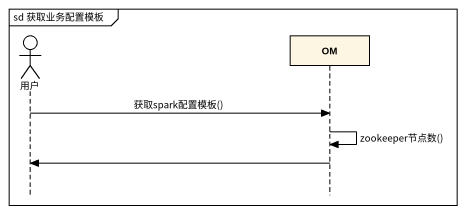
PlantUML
@startuml
mainframe sd 获取业务配置模板
hide footbox
actor 用户
participant OM

用户 -> OM : 获取spark配置模板()
OM -> OM : zookeeper节点数()
OM -> 用户
@enduml
